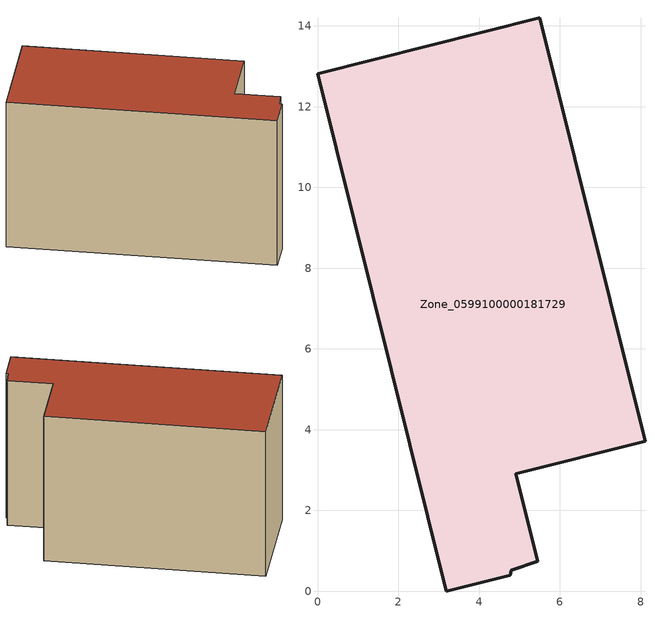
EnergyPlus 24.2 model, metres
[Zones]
Zone_0599100000181729
 floor ground (C_G): 4.8,0.52 4.78,0.4 3.19,0 0,12.82 5.51,14.2 8.11,3.71 4.91,2.91 5.46,0.74 z0
 wall outside (C_F): 5.51,14.2 0,12.82 3.19,0 4.78,0.4 4.8,0.52 5.46,0.74 4.91,2.91 8.11,3.71 5.51,14.2 z0:7.95
 roof outside (C_R): 4.8,0.52 5.46,0.74 4.91,2.91 8.11,3.71 5.51,14.2 0,12.82 3.19,0 4.78,0.4 z7.95
[BUILDING]
Pand.0599100000181729: North Axis=0; Terrain=City; Loads Convergence Tolerance Value=0.04; Temperature Convergence Tolerance Value=0.4; Solar Distribution=FullExterior; Maximum Number of Warmup Days=25; Minimum Number of Warmup Days=1
[Site:Location]
Rotterdam.The.Hague.AP_ZH_NLD Design_Conditions: Latitude=51.96; Longitude=4.45; Time Zone=1; Elevation=-4.5
[SITE:GROUNDTEMPERATURE:BUILDINGSURFACE]
18, 18, 18, 18, 18, 18, 18, 18, 18, 18, 18, 18
[MATERIAL] Thermal Absorptance=0.9; Solar Absorptance=0.7; Visible Absorptance=0.7
Name | Roughness | Thickness | Conductivity | Density | Specific Heat
G.TC.1975-1991 | MediumSmooth | 0.15 | 0.288461 | 540 | 1210
F.TC.1975-1991 | Rough | 0.3 | 0.230769 | 1920 | 840
R.TC.1975-1991 | MediumRough | 0.2 | 0.153846 | 1500 | 1000
[CONSTRUCTION]
C_G: G.TC.1975-1991
C_F: F.TC.1975-1991
C_R: R.TC.1975-1991
[ZONE]
Zone_0599100000181729: Type=1; Multiplier=1; Ceiling Height=Autocalculate; Volume=Autocalculate; Floor Area=autocalculate; Part of Total Floor Area=Yes
[ZONEINFILTRATION:DESIGNFLOWRATE]
Infil_Zone_0599100000181729: Zone or ZoneList or Space or SpaceList=Zone_0599100000181729; Schedule=AlwaysOn; Design Flow Rate Calculation Method=Flow/Area; Flow Rate per Floor Area=0.003; Constant Term Coefficient=1; Temperature Term Coefficient=0; Velocity Term Coefficient=0; Velocity Squared Term Coefficient=0
[HVACTEMPLATE:ZONE:IDEALLOADSAIRSYSTEM]
Zone_0599100000181729: Maximum Heating Supply Air Temperature=50; Minimum Cooling Supply Air Temperature=13; Maximum Heating Supply Air Humidity Ratio=0.0156; Minimum Cooling Supply Air Humidity Ratio=0.0077; Heating Limit=NoLimit; Cooling Limit=NoLimit; Dehumidification Control Type=ConstantSensibleHeatRatio; Cooling Sensible Heat Ratio=0.7; Dehumidification Setpoint=60; Humidification Control Type=None; Humidification Setpoint=30; Outdoor Air Method=None; Outdoor Air Flow Rate per Person=0.00944; Outdoor Air Flow Rate per Zone Floor Area=0; Outdoor Air Flow Rate per Zone=0; Demand Controlled Ventilation Type=None; Outdoor Air Economizer Type=NoEconomizer; Heat Recovery Type=None; Sensible Heat Recovery Effectiveness=0.7; Latent Heat Recovery Effectiveness=0.65
[ZONECONTROL:THERMOSTAT]
ThermostatControl_Zone_0599100000181729: Zone or ZoneList=Zone_0599100000181729; Control Type Schedule=DualSetpointControlType; Control 1=Thermostat_Zone_0599100000181729; Temperature Difference Between Cutout And Setpoint=0
[THERMOSTATSETPOINT:DUALSETPOINT]
Thermostat_Zone_0599100000181729: Heating Setpoint Temperature Schedule=HeatingSetpoint_Zone_0599100000181729; Cooling Setpoint Temperature Schedule=CoolingSetpoint_Zone_0599100000181729
[SCHEDULE:COMPACT]
HeatingSetpoint_Zone_0599100000181729: Through: 12/31, For: AllDays, Until: 24:00, 21
CoolingSetpoint_Zone_0599100000181729: Through: 12/31, For: AllDays, Until: 24:00, 24
DualSetpointControlType: Through: 12/31, For: AllDays, Until: 24:00, 4
AlwaysOn: Through: 12/31, For: AllDays, Until: 24:00, 1
